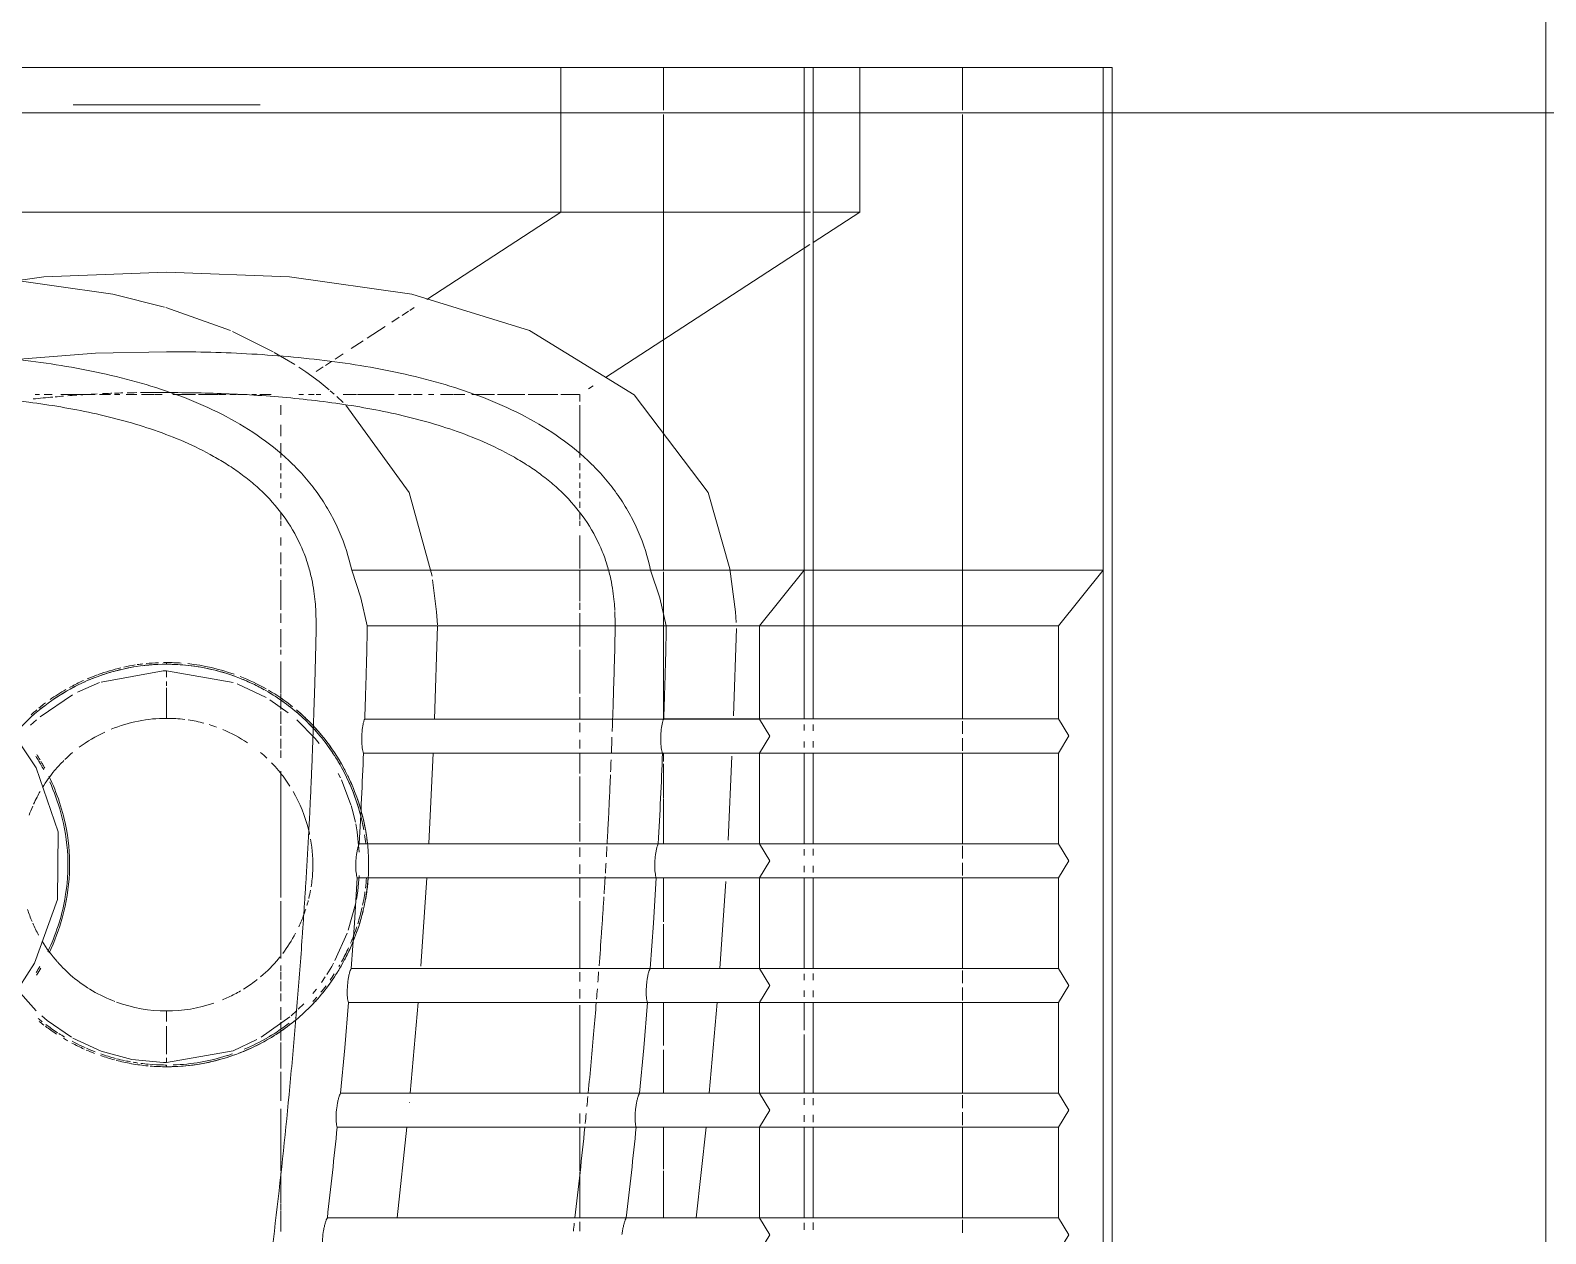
# Model space of a CAD drawing. Header units: millimetres. Extents: x -4000 to 187956, y -58990 to 162485.
# Drawn here: x 3744.6 to 4150, y 81110.7 to 81432.6 of the extents above; entities that cross this region are included whole.
import ezdxf

# ---------------------------------------------------------------- set-up
doc = ezdxf.new("R2010")
doc.units = ezdxf.units.MM
doc.linetypes.add('Grid Line 12_5mm', pattern=[2150, 1250, -300, 300, -300])
for name, color, linetype, lineweight in [('A-WALL', 113, 'Continuous', 13), ('P-SANR-FIXT', 6, 'Continuous', 9), ('S-GRID', 1, 'Continuous', 30)]:
    doc.layers.add(name, color=color, linetype=linetype, lineweight=lineweight)

# ---------------------------------------------------------------- blocks, each defined once
blk = doc.blocks.new('WCPan-SquattingPan-Vitra-ArkitektSeries-5952 - CMPX502N-V886-FFS - TANG 1')
at = {"layer": 'P-SANR-FIXT', "color": 250}
for p, q in [((250.56, 212.38), (-250.56, 212.38)), ((250.56, 212.38), (250.56, 77.95)), ((129.51, 77.95), (209.51, 77.95)), ((209.51, 77.95), (250.56, 77.95)), ((250.56, 77.95), (238.61, 63.05)), ((238.61, 63.05), (133.65, 63.05)), ((238.61, 38.12), (238.61, 63.05)), ((238.61, 38.12), (133, 38.12)), ((132.67, 29.03), (238.61, 29.03)), ((238.61, 4.77), (238.61, 29.03)), ((238.61, 4.77), (131.54, 4.77)), ((131.02, -4.33), (238.61, -4.33)), ((238.61, -28.59), (238.61, -4.33)), ((238.61, -28.59), (129.37, -28.59)), ((128.66, -37.68), (238.61, -37.68)), ((238.61, -61.94), (238.61, -37.68)), ((238.61, -61.94), (126.53, -61.94)), ((125.63, -71.04), (238.61, -71.04)), ((238.61, -95.3), (238.61, -71.04)), ((238.61, -95.3), (123, -95.3))]:
    blk.add_line(p, q, dxfattribs=at)
at = {"layer": 'P-SANR-FIXT', "color": 253}
for p, q in [((56.45, 212.38), (25, 212.38)), ((185.5, 212.38), (105, 212.38)), ((185.5, 173.73), (185.5, 212.38)), ((185.5, 212.38), (212.95, 212.38)), ((212.95, 212.38), (212.95, 200.97)), ((252.96, 212.38), (212.95, 212.38)), ((212.95, 199.81), (212.95, 77.95)), ((185.5, 173.73), (-170.56, 173.73)), ((149.58, 150.35), (185.5, 173.73)), ((79.8, 148.23), (97.11, 142.05)), ((97.66, 141.79), (108.53, 136.34)), ((108.8, 136.19), (114.29, 132.92)), ((115.39, 132.21), (117.24, 130.96)), ((120.02, 131.11), (121.88, 132.32)), ((122.47, 132.71), (124.11, 133.77)), ((120.8, 128.36), (123.53, 126.15)), ((123.77, 125.94), (124.87, 124.98)), ((125.53, 124.37), (127.25, 122.75)), ((110.55, 84.52), (110.55, 86.67)), ((110.55, 79.51), (110.55, 82.66)), ((110.55, 76.33), (110.55, 78.35)), ((212.95, 77.48), (212.95, 66.56)), ((110.55, 69.19), (110.55, 75.3)), ((110.55, 67.33), (110.55, 69.17)), ((110.55, 63.89), (110.55, 66.38)), ((212.95, 66.24), (212.95, 63.24)), ((110.55, 57.37), (110.55, 62.15)), ((212.95, 63.03), (212.95, 44.03)), ((110.55, 55.36), (110.55, 56.6)), ((110.55, 45.09), (110.55, 53.48)), ((110.55, 40.7), (110.55, 44.97)), ((110.55, 36.83), (110.55, 40.1)), ((110.55, 33.63), (110.55, 36.31)), ((110.55, 30.27), (110.55, 32.82)), ((110.55, 27.71), (110.55, 29.71)), ((212.95, 29.03), (212.95, 26.74)), ((212.95, 26.1), (212.95, 16.98)), ((212.95, 16.8), (212.95, 4.77)), ((212.95, -4.33), (212.95, -16.16)), ((212.95, -16.76), (212.95, -28.59)), ((110.55, -29.21), (110.55, -27.77)), ((110.55, -31.55), (110.55, -29.51)), ((110.55, -34.68), (110.55, -32.13)), ((110.55, -37.38), (110.55, -35.29)), ((110.55, -42.36), (110.55, -38.99)), ((212.95, -37.68), (212.95, -49.23)), ((110.55, -47.9), (110.55, -42.94)), ((110.55, -55.4), (110.55, -48.42)), ((212.95, -50.4), (212.95, -61.94)), ((110.55, -63.98), (110.55, -56.25)), ((110.55, -77.84), (110.55, -66.12)), ((212.95, -71.04), (212.95, -82.26)), ((110.55, -82.76), (110.55, -77.9)), ((212.95, -82.76), (212.95, -95.3))]:
    blk.add_line(p, q, dxfattribs=at)
at = {"layer": 'P-SANR-FIXT', "color": 254}
for p, q in [((105, 212.38), (56.45, 212.38)), ((143, 146.07), (144.74, 147.2)), ((145.06, 147.41), (146.27, 148.2)), ((133.63, 139.97), (138.48, 143.12)), ((140.26, 144.28), (142.23, 145.57)), ((129.36, 137.19), (132.56, 139.27)), ((125.06, 134.39), (127.21, 135.79)), ((44.8, 124.95), (45.98, 124.95)), ((47.25, 124.95), (49.42, 124.95)), ((51.69, 124.95), (52.91, 124.95)), ((52.97, 124.95), (59.11, 124.95)), ((59.11, 124.95), (60.87, 124.95)), ((62.03, 124.95), (64.96, 124.95)), ((66.03, 124.95), (67.46, 124.95)), ((69.22, 124.95), (71.99, 124.95)), ((73.28, 124.95), (75.29, 124.95)), ((75.35, 124.95), (76.77, 124.95)), ((76.95, 124.95), (78.82, 124.95)), ((81.63, 124.95), (87.76, 124.95)), ((88.55, 124.95), (90.49, 124.95)), ((90.49, 124.95), (93.84, 124.95)), ((94.05, 124.95), (95.86, 124.95)), ((96.91, 124.95), (98.61, 124.95)), ((99.02, 124.95), (101.58, 124.95)), ((102.83, 124.95), (104.06, 124.95)), ((104.95, 124.95), (108, 124.95)), ((110.55, 119.46), (110.55, 122.11)), ((110.55, 113.82), (110.55, 116.84)), ((110.55, 108.09), (110.55, 111.89)), ((110.55, 104.72), (110.55, 106.57)), ((110.55, 102.5), (110.55, 103.79)), ((110.55, 99.94), (110.55, 101.38)), ((110.55, 97.22), (110.55, 98.5)), ((110.55, 91.5), (110.55, 93.48)), ((110.55, 89.78), (110.55, 91.17)), ((110.55, -91.37), (110.55, -83.3)), ((110.55, -93.15), (110.55, -91.6)), ((110.55, -98.98), (110.55, -93.34))]:
    blk.add_line(p, q, dxfattribs=at)
at = {"layer": 'P-SANR-FIXT', "color": 252}
for p, q in [((252.96, 212.38), (250.56, 212.38)), ((252.96, 63.24), (252.96, 212.38)), ((117.24, 130.96), (120.8, 128.36)), ((250.56, 63.24), (250.56, 77.95)), ((152.47, 63.09), (151.63, 38.12)), ((250.56, 38.12), (250.56, 63.05)), ((252.96, 38.12), (252.96, 63.05)), ((212.95, 44.03), (212.95, 38.12)), ((250.56, 35.02), (250.56, 36.64)), ((252.96, 34.97), (252.96, 36.69)), ((151.27, 29.02), (150.15, 4.79)), ((250.56, 30.53), (250.56, 32.14)), ((250.56, 4.77), (250.56, 29.03)), ((252.96, 30.47), (252.96, 32.19)), ((252.96, 4.77), (252.96, 29.03)), ((110.55, -9.6), (110.55, 24.21)), ((250.56, 1.65), (250.56, 3.31)), ((252.96, 1.6), (252.96, 3.36)), ((250.56, -2.85), (250.56, -1.19)), ((252.96, -2.9), (252.96, -1.14)), ((149.63, -4.32), (148.05, -28.03)), ((250.56, -28.59), (250.56, -4.33)), ((252.96, -28.59), (252.96, -4.33)), ((110.55, -25.9), (110.55, -10.59)), ((250.56, -31.73), (250.56, -30.02)), ((252.96, -31.77), (252.96, -29.96)), ((250.56, -36.23), (250.56, -34.51)), ((252.96, -36.28), (252.96, -34.46)), ((147.31, -37.71), (145.19, -61.94)), ((250.56, -45.12), (250.56, -37.68)), ((252.96, -61.94), (252.96, -37.68)), ((250.56, -61.94), (250.56, -46.26)), ((144.96, -64.43), (144.95, -64.51)), ((250.56, -65.11), (250.56, -63.33)), ((252.96, -65.16), (252.96, -63.28)), ((250.56, -69.62), (250.56, -67.82)), ((252.96, -69.67), (252.96, -67.78)), ((144.31, -71.03), (141.71, -95.3)), ((250.56, -95.3), (250.56, -71.04)), ((252.96, -95.3), (252.96, -71.04)), ((250.56, -98.51), (250.56, -96.64)), ((252.96, -98.55), (252.96, -96.59))]:
    blk.add_line(p, q, dxfattribs=at)
at = {"layer": 'P-SANR-FIXT', "color": 253, "flags": 128}
blk.add_lwpolyline([(0, 157.68), (32.87, 156.4), (65.64, 151.75), (79.47, 148.32)], dxfattribs=at)
at = {"layer": 'P-SANR-FIXT', "color": 252, "flags": 128}
for points in [[(127.98, 122.04), (144.85, 98.72), (151.02, 76.31)], [(151.16, 75.32), (152.19, 66.81), (152.46, 63.28)]]:
    blk.add_lwpolyline(points, dxfattribs=at)
at = {"layer": 'P-SANR-FIXT', "color": 250, "flags": 128}
for points in [[(133.65, 63.05), (131.99, 70.57), (129.51, 77.95)], [(238.61, 29.03), (241.4, 33.57), (238.61, 38.12)], [(40.65, 31.77), (45.09, 25.06), (50.96, 7.94), (50.77, -10.15), (44.67, -27.2), (40.52, -33.59)], [(238.61, -4.33), (241.4, 0.22), (238.61, 4.77)], [(129.37, -28.59), (130.24, -16.46), (131.02, -4.33)], [(238.61, -37.68), (241.4, -33.13), (238.61, -28.59)], [(126.53, -61.94), (127.64, -49.82), (128.66, -37.68)], [(238.61, -71.04), (241.4, -66.49), (238.61, -61.94)], [(238.61, -104.39), (241.4, -99.84), (238.61, -95.3)]]:
    blk.add_lwpolyline(points, dxfattribs=at)
at = {"layer": 'P-SANR-FIXT', "color": 250}
for points, knots in [([(129.51, 77.95), (128.74, 81.46), (127.07, 86.68), (123.84, 93.23), (120.89, 97.97), (117.48, 102.37), (112.51, 107.69), (105.49, 113.48), (96.06, 119.21), (86.05, 123.75), (75.88, 127.3), (65.19, 130.16), (54.55, 132.3), (43.7, 133.93), (32.53, 135.12), (17.68, 136.15), (6.8, 136.38), (0, 136.38)], [0, 0, 0, 0, 0.071429, 0.107143, 0.142857, 0.178571, 0.214286, 0.285714, 0.357143, 0.428571, 0.5, 0.571429, 0.642857, 0.714286, 0.785714, 0.857143, 1, 1, 1, 1]), ([(40.28, 123.24), (41.22, 123.12), (45.06, 122.64), (51.71, 121.64), (60.17, 120.01), (68.57, 117.97), (76.78, 115.45), (84.8, 112.37), (91.35, 109.16), (96.35, 106.18), (99.91, 103.74), (103.38, 100.99), (107.85, 96.84), (112.84, 90.74), (116.21, 84.15), (117.97, 79.09), (118.88, 75.48), (119.45, 72.3), (119.77, 69.47), (119.93, 66.83), (119.98, 64.71), (119.99, 63.03), (119.99, 62.01), (119.98, 61.16), (119.97, 60.06), (119.93, 58.25), (119.86, 55.26), (119.75, 51.42), (119.64, 47.54), (119.53, 44.03), (119.42, 40.71), (119.29, 36.98), (119.11, 31.92), (118.92, 26.93), (118.73, 22.47), (118.58, 19.03), (118.44, 16.16), (118.31, 13.45), (118.19, 10.96), (118.07, 8.66), (117.96, 6.69), (117.85, 4.57), (117.69, 1.79), (117.49, -1.72), (117.23, -5.98), (116.95, -10.31), (116.66, -14.74), (116.26, -20.61), (115.51, -30.84), (114.35, -45.2), (112.27, -68.07), (109.21, -96.69), (105.5, -125.36), (102.12, -148.02), (99.36, -165), (96.36, -181.94), (93.51, -196.84), (91.28, -207.81), (89.79, -214.88), (88.65, -220.17), (87.48, -225.47), (86.49, -229.85), (85.66, -233.44), (84.91, -236.67), (84.11, -240.05), (83.22, -243.76), (82.25, -247.78), (81.22, -251.94), (80.18, -256.07), (79.26, -259.65), (78.18, -263.8), (76.91, -268.61), (75.82, -272.63), (74.96, -275.78), (74.1, -278.92), (73.15, -282.36), (72.21, -285.67), (71.41, -288.37), (70.37, -291.52), (69.25, -294.43), (68.05, -296.98), (67.13, -298.69), (66.09, -300.32), (64.44, -302.55), (61.91, -305.27), (58.14, -308.26), (54.39, -310.43), (51.04, -311.95), (47.42, -313.32), (43.15, -314.51), (39.85, -315.1), (38.38, -315.31)], [0.068767, 0.068767, 0.068767, 0.068767, 0.0735294, 0.0882353, 0.1029412, 0.1176471, 0.1323529, 0.1470588, 0.1617647, 0.1691176, 0.1764706, 0.1838235, 0.1911765, 0.2058824, 0.2205882, 0.2279412, 0.2352941, 0.2426471, 0.25, 0.2573529, 0.2647059, 0.2683824, 0.2720588, 0.2738971, 0.2757353, 0.2794118, 0.2830882, 0.2867647, 0.2904412, 0.2922794, 0.2941176, 0.2977941, 0.3014706, 0.3088235, 0.3161765, 0.3235294, 0.3308824, 0.3382353, 0.3455882, 0.3492647, 0.3529412, 0.3566176, 0.3602941, 0.3676471, 0.375, 0.3823529, 0.3897059, 0.3970588, 0.4117647, 0.4411765, 0.4705882, 0.5294118, 0.5882353, 0.6176471, 0.6470588, 0.6764706, 0.7058824, 0.7242647, 0.7334559, 0.7426471, 0.7518382, 0.7610294, 0.765625, 0.7702206, 0.7794118, 0.7886029, 0.7977941, 0.8069853, 0.8115809, 0.8161765, 0.8207721, 0.8253676, 0.8299632, 0.832261, 0.8345588, 0.8391544, 0.84375, 0.8483456, 0.8529412, 0.8621324, 0.8667279, 0.8713235, 0.8759191, 0.8805147, 0.8897059, 0.8988971, 0.9080882, 0.9126838, 0.9172794, 0.9264706, 0.9340926, 0.9340926, 0.9340926, 0.9340926]), ([(133, 38.12), (133.02, 38.49), (133.05, 39.59), (133.13, 41.91), (133.21, 44.37), (133.3, 47.23), (133.41, 50.94), (133.53, 55.18), (133.61, 58.72), (133.65, 60.9), (133.65, 62.09), (133.65, 62.73), (133.65, 63.05)], [0, 0, 0, 0, 0.125, 0.25, 0.3125, 0.375, 0.5, 0.625, 0.75, 0.875, 0.9375, 1, 1, 1, 1]), ([(133, 38.12), (132.92, 37.97), (132.77, 37.58), (132.49, 36.52), (132.24, 34.77), (132.15, 32.41), (132.3, 30.29), (132.53, 29.34), (132.67, 29.03)], [0, 0, 0, 0, 0.1, 0.2, 0.4, 0.6, 0.8, 1, 1, 1, 1]), ([(131.54, 4.77), (131.46, 4.61), (131.3, 4.22), (131.07, 3.43), (130.89, 2.48), (130.69, 1.04), (130.57, -0.93), (130.67, -3.06), (130.88, -4.01), (131.02, -4.33)], [0, 0, 0, 0, 0.1, 0.2, 0.3, 0.4, 0.6, 0.8, 1, 1, 1, 1]), ([(129.37, -28.59), (129.28, -28.74), (129.12, -29.13), (128.88, -29.92), (128.67, -30.87), (128.44, -32.31), (128.29, -34.28), (128.34, -36.41), (128.54, -37.37), (128.66, -37.68)], [0, 0, 0, 0, 0.1, 0.2, 0.3, 0.4, 0.6, 0.8, 1, 1, 1, 1]), ([(126.53, -61.94), (126.43, -62.1), (126.26, -62.48), (126, -63.27), (125.78, -64.22), (125.52, -65.66), (125.32, -67.62), (125.34, -69.76), (125.51, -70.72), (125.63, -71.04)], [0, 0, 0, 0, 0.1, 0.2, 0.3, 0.4, 0.6, 0.8, 1, 1, 1, 1]), ([(123, -95.3), (122.9, -95.45), (122.72, -95.84), (122.45, -96.62), (122.2, -97.57), (121.92, -99), (121.68, -100.97), (121.65, -103.11), (121.8, -104.07), (121.91, -104.39)], [0, 0, 0, 0, 0.1, 0.2, 0.3, 0.4, 0.6, 0.8, 1, 1, 1, 1])]:
    blk.add_open_spline(points, degree=3, knots=knots, dxfattribs=at)
at = {"layer": 'P-SANR-FIXT', "color": 253}
for points in [[(45.24, 28.64), (45.55, 28.17), (45.84, 27.7), (46.13, 27.22)], [(45.83, 26.84), (45.56, 27.29), (45.29, 27.74), (45.01, 28.18)], [(47.11, 24.59), (46.87, 25.04), (46.62, 25.49), (46.36, 25.94)], [(46.75, 26.17), (46.98, 25.78), (47.2, 25.38), (47.41, 24.98)], [(45.1, -29.69), (45.43, -29.17), (45.75, -28.64), (46.07, -28.11)], [(46.37, -28.49), (46, -29.12), (45.62, -29.74), (45.23, -30.35)]]:
    blk.add_open_spline(points, degree=3, dxfattribs=at)
at = {"layer": 'P-SANR-FIXT', "color": 250}
for points in [[(131.54, 4.77), (131.77, 8.86), (132.17, 16.89), (132.51, 24.93), (132.67, 29.03)], [(123, -95.3), (123.47, -91.26), (124.37, -83.17), (125.22, -75.08), (125.63, -71.04)]]:
    blk.add_open_spline(points, degree=3, dxfattribs=at)
at = {"layer": 'P-SANR-FIXT', "color": 254}
for points in [[(46.35, 25.95), (46.18, 26.25), (46.01, 26.55), (45.83, 26.84)], [(46.38, 26.81), (46.5, 26.6), (46.63, 26.39), (46.75, 26.17)]]:
    blk.add_open_spline(points, degree=3, dxfattribs=at)
at = {"layer": 'P-SANR-FIXT', "color": 252}
for points, knots in [([(48.23, -24.06), (50.35, -19.64), (53.1, -11.2), (53.99, 1.52), (52.27, 12.18), (49.94, 18.64), (48.72, 21.32)], [0.3572327, 0.3572327, 0.3572327, 0.3572327, 0.4444444, 0.5138889, 0.5833333, 0.6358102, 0.6358102, 0.6358102, 0.6358102]), ([(48.52, 22.83), (50.72, 18.3), (53.55, 9.7), (54.45, -3.21), (52.64, -14.42), (50.05, -21.34), (48.55, -24.43)], [0.3556286, 0.3556286, 0.3556286, 0.3556286, 0.4444444, 0.5138889, 0.5833333, 0.6439082, 0.6439082, 0.6439082, 0.6439082])]:
    blk.add_open_spline(points, degree=3, knots=knots, dxfattribs=at)
blk = doc.blocks.new('CMF2_NHAXUONG_A_rvt-1-FFS - TANG 1')
at = {"layer": 'A-WALL', "color": 50, "lineweight": 15}
blk.add_line((4150, 81599.91), (4150, 81049.28), dxfattribs=at)
at = {"layer": 'P-SANR-FIXT', "color": 250}
for p, q in [((4031.59, 81422.65), (3530.48, 81422.65)), ((4031.59, 81422.65), (4031.59, 81288.22)), ((4033.99, 81422.65), (4031.59, 81422.65)), ((4033.99, 80820.03), (4033.99, 81422.65)), ((3910.54, 81288.22), (4031.59, 81288.22)), ((4031.59, 81288.22), (4019.65, 81273.33)), ((4031.59, 80895.95), (4031.59, 81288.22)), ((4019.65, 81273.33), (3914.69, 81273.33)), ((4019.65, 81248.4), (4019.65, 81273.33)), ((4019.65, 81248.4), (3914.04, 81248.4)), ((3913.71, 81239.3), (4019.65, 81239.3)), ((4019.65, 81215.04), (4019.65, 81239.3)), ((4019.65, 81215.04), (3912.58, 81215.04)), ((3912.05, 81205.95), (4019.65, 81205.95)), ((4019.65, 81181.69), (4019.65, 81205.95)), ((4019.65, 81181.69), (3910.41, 81181.69)), ((3909.7, 81172.59), (4019.65, 81172.59)), ((4019.65, 81148.33), (4019.65, 81172.59)), ((4019.65, 81148.33), (3907.56, 81148.33)), ((3906.67, 81139.24), (4019.65, 81139.24)), ((4019.65, 81114.98), (4019.65, 81139.24)), ((4019.65, 81114.98), (3904.03, 81114.98))]:
    blk.add_line(p, q, dxfattribs=at)
at = {"layer": 'P-SANR-FIXT', "color": 253}
for p, q in [((3757.48, 81422.65), (3726.04, 81422.65)), ((3806.04, 81422.65), (3756.04, 81422.65)), ((3806.04, 81422.65), (3756.04, 81422.65)), ((3953.99, 81422.65), (3806.04, 81422.65)), ((3756.04, 81412.65), (3806.04, 81412.65)), ((3756.04, 81412.65), (3806.04, 81412.65)), ((3953.3, 81384.01), (3596.32, 81384.01)), ((3898.46, 81339.7), (3953.15, 81375.29)), ((3840.14, 81335.22), (3841.91, 81335.22)), ((3847.07, 81335.22), (3849.42, 81335.22)), ((3891.59, 81288.63), (3891.59, 81297.46)), ((3891.59, 81279.89), (3891.59, 81288.22)), ((3891.59, 81277.6), (3891.59, 81279.46)), ((3891.59, 81273.51), (3891.59, 81276.71)), ((3891.59, 81267.78), (3891.59, 81273.33)), ((3933.54, 81272.62), (3932.72, 81249.25)), ((3891.59, 81255.24), (3891.59, 81266.87)), ((3891.59, 81248.4), (3891.59, 81254.24)), ((3891.59, 81244.89), (3891.59, 81247.35)), ((3820.76, 81243.19), (3821.83, 81241.86)), ((3891.59, 81240.54), (3891.59, 81242.82)), ((3891.59, 81233.82), (3891.59, 81239.3)), ((3932.28, 81238.45), (3931.24, 81216.03)), ((3826.95, 81233.81), (3827.53, 81232.65)), ((3827.81, 81232.08), (3830.36, 81225.46)), ((3891.59, 81221.05), (3891.59, 81232.99)), ((3830.43, 81225.22), (3830.97, 81223.26)), ((3830.99, 81223.21), (3831.55, 81220.76)), ((3831.63, 81220.37), (3831.91, 81218.79)), ((3891.59, 81215.64), (3891.59, 81220.52)), ((3832, 81218.22), (3832.55, 81212.74)), ((3891.59, 81211.52), (3891.59, 81214.01)), ((3891.59, 81206.99), (3891.59, 81209.49)), ((3891.59, 81200.68), (3891.59, 81205.95)), ((3930.61, 81204.94), (3929.04, 81181.67)), ((3831.56, 81198.88), (3829.64, 81191.93)), ((3832.16, 81202.43), (3831.8, 81200.12)), ((3891.59, 81181.69), (3891.59, 81199.69)), ((3829.34, 81191.08), (3826.08, 81183.77)), ((3823.49, 81179.39), (3822.48, 81177.93)), ((3825.2, 81182.16), (3823.89, 81180.01)), ((3891.59, 81178.15), (3891.59, 81180.68)), ((3821.12, 81176.12), (3820.17, 81174.95)), ((3891.59, 81173.62), (3891.59, 81176.15)), ((3781.04, 81170.3), (3781.04, 81169.41)), ((3817.75, 81172.25), (3816.25, 81170.75)), ((3891.59, 81148.33), (3891.59, 81171.86)), ((3928.34, 81172.57), (3926.23, 81148.34)), ((3781.04, 81156.5), (3780.2, 81156.54)), ((3891.59, 81140.24), (3891.59, 81142.83)), ((3891.59, 81127.52), (3891.59, 81139.24)), ((3925.35, 81139.25), (3922.74, 81114.97))]:
    blk.add_line(p, q, dxfattribs=at)
at = {"layer": 'P-SANR-FIXT', "color": 254}
for p, q in [((3806.04, 81422.65), (3757.48, 81422.65)), ((3893.94, 81336.75), (3895.13, 81337.53)), ((3745.84, 81335.22), (3747.01, 81335.22)), ((3748.29, 81335.22), (3750.46, 81335.22)), ((3752.73, 81335.22), (3753.95, 81335.22)), ((3754, 81335.22), (3760.14, 81335.22)), ((3760.14, 81335.22), (3761.91, 81335.22)), ((3763.07, 81335.22), (3766, 81335.22)), ((3767.07, 81335.22), (3768.49, 81335.22)), ((3770.26, 81335.22), (3773.03, 81335.22)), ((3774.32, 81335.22), (3776.33, 81335.22)), ((3776.39, 81335.22), (3777.81, 81335.22)), ((3777.98, 81335.22), (3779.86, 81335.22)), ((3782.66, 81335.22), (3788.8, 81335.22)), ((3789.58, 81335.22), (3791.52, 81335.22)), ((3791.52, 81335.22), (3794.88, 81335.22)), ((3795.09, 81335.22), (3796.89, 81335.22)), ((3797.95, 81335.22), (3799.64, 81335.22)), ((3800.05, 81335.22), (3802.62, 81335.22)), ((3803.87, 81335.22), (3805.09, 81335.22)), ((3805.99, 81335.22), (3809.04, 81335.22)), ((3816.41, 81335.22), (3817.68, 81335.22)), ((3819.02, 81335.22), (3820.54, 81335.22)), ((3821.01, 81335.22), (3822.29, 81335.22)), ((3828.29, 81335.22), (3831.84, 81335.22)), ((3832.13, 81335.22), (3833.95, 81335.22)), ((3834, 81335.22), (3840.14, 81335.22)), ((3843.07, 81335.22), (3846.45, 81335.22)), ((3851.09, 81335.22), (3852.49, 81335.22)), ((3854.32, 81335.22), (3857.81, 81335.22)), ((3857.98, 81335.22), (3860.85, 81335.22)), ((3862.66, 81335.22), (3868.8, 81335.22)), ((3869.58, 81335.22), (3876.89, 81335.22)), ((3877.77, 81335.22), (3885.71, 81335.22)), ((3886.52, 81335.22), (3891.48, 81335.22)), ((3891.59, 81333.29), (3891.59, 81335.18)), ((3891.59, 81327.16), (3891.59, 81332.38)), ((3891.59, 81318.36), (3891.59, 81327.12)), ((3891.59, 81314.99), (3891.59, 81316.85)), ((3891.59, 81312.77), (3891.59, 81314.06)), ((3891.59, 81310.21), (3891.59, 81311.65)), ((3891.59, 81307.5), (3891.59, 81309.36)), ((3891.59, 81304.9), (3891.59, 81306.49)), ((3891.59, 81301.77), (3891.59, 81303.76)), ((3891.59, 81300.05), (3891.59, 81301.44)), ((3781.04, 81263.03), (3781.04, 81263.26)), ((3831.91, 81218.79), (3832, 81218.22)), ((3825.71, 81183.07), (3825.2, 81182.16)), ((3781.04, 81155.62), (3781.04, 81155.84)), ((3891.59, 81114.98), (3891.59, 81127.16)), ((3891.59, 81111.39), (3891.59, 81113.87))]:
    blk.add_line(p, q, dxfattribs=at)
at = {"layer": 'P-SANR-FIXT', "color": 252}
for p, q in [((3966.54, 81422.65), (3953.99, 81422.65)), ((3966.54, 81384.01), (3966.54, 81422.65)), ((3966.54, 81422.65), (3993.99, 81422.65)), ((3993.99, 81422.65), (3993.99, 81411.24)), ((4033.99, 81422.65), (3993.99, 81422.65)), ((3993.99, 81410.09), (3993.99, 81248.4)), ((3953.99, 81375.84), (3966.54, 81384.01)), ((3966.54, 81384.01), (3953.99, 81384.01)), ((3763.51, 81258.29), (3780.09, 81261.27)), ((3780.22, 81261.28), (3781.04, 81261.29)), ((3781.04, 81261.29), (3798.87, 81258.2)), ((3757.16, 81255.58), (3763.04, 81258.12)), ((3799.91, 81257.83), (3807.64, 81254.11)), ((3747.23, 81249.01), (3755.85, 81254.88)), ((3808.68, 81253.48), (3813.6, 81250.06)), ((3744.65, 81246.74), (3746.27, 81248.21)), ((3781.04, 81249.49), (3781.04, 81248.57)), ((3815.88, 81248.18), (3820.76, 81243.19)), ((3993.99, 81247.84), (3993.99, 81244.43)), ((3993.99, 81243.27), (3993.99, 81239.87)), ((3993.99, 81239.3), (3993.99, 81215.04)), ((3993.99, 81214.49), (3993.99, 81211.07)), ((3993.99, 81209.93), (3993.99, 81206.51)), ((3832.55, 81206.54), (3832.16, 81202.43)), ((3993.99, 81205.95), (3993.99, 81181.69)), ((3993.99, 81181.15), (3993.99, 81177.71)), ((3746.16, 81170.33), (3740.49, 81176.65)), ((3993.99, 81176.59), (3993.99, 81173.14)), ((3815.89, 81170.4), (3814.35, 81168.99)), ((3993.99, 81172.59), (3993.99, 81148.33)), ((3814.02, 81168.7), (3806.36, 81163.32)), ((3805.19, 81162.68), (3798.84, 81159.68)), ((3798.81, 81159.67), (3781.04, 81156.5)), ((3993.99, 81147.81), (3993.99, 81144.34)), ((3993.99, 81143.25), (3993.99, 81139.77)), ((3993.99, 81139.24), (3993.99, 81114.98)), ((3993.99, 81114.47), (3993.99, 81110.97))]:
    blk.add_line(p, q, dxfattribs=at)
at = {"layer": 'P-SANR-FIXT', "color": 90}
for p, q in [((3781.04, 81263.26), (3781.04, 81263.49)), ((3781.04, 81155.39), (3781.04, 81155.62))]:
    blk.add_line(p, q, dxfattribs=at)
at = {"layer": 'P-SANR-FIXT', "color": 253, "flags": 128}
for points in [[(3715.4, 81362.02), (3748.16, 81366.67), (3781.04, 81367.95)], [(3781.04, 81367.95), (3813.91, 81366.67), (3846.67, 81362.02), (3878.15, 81352.32), (3906.09, 81335.08), (3925.89, 81309), (3931.75, 81288.52)], [(3931.75, 81288.52), (3933.22, 81277.09), (3933.45, 81274.24)]]:
    blk.add_lwpolyline(points, dxfattribs=at)
at = {"layer": 'P-SANR-FIXT', "color": 250, "flags": 128}
for points in [[(3781.04, 81346.65), (3761.99, 81346.23), (3742.82, 81344.77), (3723.89, 81342), (3705.31, 81337.48), (3687.48, 81330.51), (3671.39, 81320.23), (3658.73, 81305.92), (3651.53, 81288.22)], [(3914.69, 81273.33), (3913.03, 81280.84), (3910.54, 81288.22)], [(4019.65, 81239.3), (4022.44, 81243.85), (4019.65, 81248.4)], [(4019.65, 81205.95), (4022.44, 81210.49), (4019.65, 81215.04)], [(3910.41, 81181.69), (3911.27, 81193.81), (3912.05, 81205.95)], [(4019.65, 81172.59), (4022.44, 81177.14), (4019.65, 81181.69)], [(3907.56, 81148.33), (3908.68, 81160.46), (3909.7, 81172.59)], [(4019.65, 81139.24), (4022.44, 81143.79), (4019.65, 81148.33)], [(4019.65, 81105.88), (4022.44, 81110.43), (4019.65, 81114.98)]]:
    blk.add_lwpolyline(points, dxfattribs=at)
at = {"layer": 'P-SANR-FIXT', "color": 252, "flags": 128}
for points in [[(3755.58, 81163.26), (3749.07, 81167.78), (3747.67, 81168.96)], [(3780.2, 81156.54), (3771.76, 81157.33), (3763.53, 81159.59), (3755.98, 81163.03)]]:
    blk.add_lwpolyline(points, dxfattribs=at)
at = {"layer": 'P-SANR-FIXT', "color": 250}
for points, knots in [([(3910.54, 81288.22), (3909.78, 81291.73), (3908.11, 81296.95), (3904.88, 81303.51), (3901.92, 81308.24), (3898.52, 81312.64), (3893.54, 81317.96), (3886.53, 81323.75), (3877.1, 81329.48), (3867.09, 81334.03), (3856.92, 81337.57), (3846.22, 81340.43), (3835.59, 81342.58), (3824.73, 81344.2), (3813.57, 81345.39), (3798.71, 81346.42), (3787.84, 81346.65), (3781.04, 81346.65)], [0, 0, 0, 0, 0.071429, 0.107143, 0.142857, 0.178571, 0.214286, 0.285714, 0.357143, 0.428571, 0.5, 0.571429, 0.642857, 0.714286, 0.785714, 0.857143, 1, 1, 1, 1]), ([(3914.04, 81248.4), (3914.05, 81248.76), (3914.09, 81249.86), (3914.17, 81252.18), (3914.25, 81254.64), (3914.34, 81257.51), (3914.45, 81261.21), (3914.56, 81265.45), (3914.65, 81268.99), (3914.68, 81271.17), (3914.69, 81272.37), (3914.69, 81273), (3914.69, 81273.33)], [0, 0, 0, 0, 0.125, 0.25, 0.3125, 0.375, 0.5, 0.625, 0.75, 0.875, 0.9375, 1, 1, 1, 1])]:
    blk.add_open_spline(points, degree=3, knots=knots, dxfattribs=at)
at = {"layer": 'P-SANR-FIXT', "color": 252}
for points in [[(3745.34, 81334.01), (3747.11, 81334.19), (3748.87, 81334.36), (3750.63, 81334.51)], [(3751.2, 81334.56), (3751.96, 81334.63), (3752.71, 81334.69), (3753.47, 81334.75)], [(3754.58, 81334.84), (3755.38, 81334.9), (3756.18, 81334.96), (3756.99, 81335.02)], [(3770.46, 81335.65), (3771.32, 81335.67), (3772.17, 81335.68), (3773.03, 81335.69)], [(3774.04, 81335.71), (3776.37, 81335.73), (3778.7, 81335.73), (3781.04, 81335.7)], [(3728.29, 81218.73), (3729.39, 81224.87), (3733.76, 81236.76), (3745.86, 81251.36), (3762.36, 81260.8), (3774.79, 81263.07), (3781.04, 81263.03)], [(3781.04, 81259.6), (3781.04, 81260.16), (3781.04, 81260.72), (3781.04, 81261.29)], [(3781.04, 81257.26), (3781.04, 81257.65), (3781.04, 81258.05), (3781.04, 81258.46)], [(3781.04, 81249.75), (3781.04, 81249.89), (3781.04, 81250.28), (3781.04, 81250.87), (3781.04, 81251.21)], [(3766.24, 81245.66), (3770.93, 81247.58), (3775.97, 81248.6), (3781.04, 81248.57)], [(3781.04, 81248.57), (3782.66, 81248.58), (3784.29, 81248.48), (3785.9, 81248.28)], [(3786.8, 81248.16), (3788.22, 81247.95), (3789.64, 81247.65), (3791.03, 81247.28)], [(3757.66, 81240.82), (3759.79, 81242.41), (3762.09, 81243.78), (3764.51, 81244.9)], [(3796.04, 81245.58), (3798.37, 81244.62), (3800.6, 81243.43), (3802.7, 81242.03)], [(3900.19, 81243.55), (3900.14, 81242.06), (3900.09, 81240.71), (3900.04, 81239.48)], [(3753.8, 81237.54), (3754.47, 81238.19), (3755.17, 81238.82), (3755.88, 81239.42)], [(3899.96, 81237.46), (3899.91, 81236.29), (3899.87, 81235.23), (3899.83, 81234.26)], [(3810.98, 81234.6), (3812.09, 81233.27), (3813.1, 81231.88), (3814.02, 81230.42)], [(3814.88, 81229), (3816.7, 81225.84), (3818.08, 81222.43), (3818.98, 81218.9)], [(3744.26, 81222.67), (3744.55, 81223.47), (3744.87, 81224.26), (3745.21, 81225.05)], [(3818.98, 81218.87), (3819.1, 81218.42), (3819.2, 81217.96), (3819.3, 81217.5)], [(3745.05, 81194.19), (3744.6, 81195.25), (3744.19, 81196.33), (3743.84, 81197.43)], [(3817.76, 81196.07), (3817.36, 81194.97), (3816.91, 81193.89), (3816.42, 81192.83)], [(3746.79, 81190.59), (3746.23, 81191.62), (3745.7, 81192.69), (3745.23, 81193.77)], [(3815.54, 81191.08), (3814.54, 81189.19), (3813.39, 81187.38), (3812.1, 81185.67)], [(3751.75, 81183.51), (3750.25, 81185.21), (3748.91, 81187.05), (3747.72, 81188.98)], [(3755.89, 81179.44), (3754.44, 81180.66), (3753.09, 81181.99), (3751.83, 81183.42)], [(3767.15, 81172.85), (3763.06, 81174.4), (3759.24, 81176.63), (3755.89, 81179.44)], [(3896.63, 81180.77), (3896.56, 81179.85), (3896.49, 81178.93), (3896.42, 81178.01)], [(3910.41, 81181.69), (3910.32, 81181.53), (3910.15, 81181.14), (3909.91, 81180.36), (3909.71, 81179.4), (3909.54, 81178.32), (3909.46, 81177.56), (3909.43, 81177.18)], [(3896.28, 81176.19), (3896.21, 81175.28), (3896.13, 81174.37), (3896.06, 81173.46)], [(3909.36, 81176.03), (3909.34, 81175.28), (3909.38, 81173.86), (3909.57, 81172.91), (3909.7, 81172.59)], [(3781.04, 81170.3), (3776.48, 81170.28), (3771.93, 81171.1), (3767.66, 81172.66)], [(3793.66, 81172.4), (3789.6, 81171.01), (3785.33, 81170.28), (3781.04, 81170.3)], [(3781.04, 81167.5), (3781.04, 81167.88), (3781.04, 81168.54), (3781.04, 81168.97), (3781.04, 81169.12)], [(3781.04, 81158.72), (3781.04, 81159.45), (3781.04, 81160.88), (3781.04, 81162.88), (3781.04, 81164.69), (3781.04, 81165.74), (3781.04, 81166.22)], [(3781.04, 81156.5), (3781.04, 81156.91), (3781.04, 81157.33), (3781.04, 81157.74)], [(3893.74, 81147.4), (3893.66, 81146.51), (3893.57, 81145.63), (3893.48, 81144.74)], [(3907.56, 81148.33), (3907.47, 81148.18), (3907.3, 81147.79), (3907.04, 81147), (3906.81, 81146.05), (3906.62, 81144.98), (3906.53, 81144.21), (3906.49, 81143.83)], [(3893.3, 81142.86), (3893.21, 81141.98), (3893.12, 81141.1), (3893.03, 81140.22)], [(3906.4, 81142.69), (3906.36, 81141.94), (3906.37, 81140.51), (3906.55, 81139.55), (3906.67, 81139.24)], [(3892.93, 81139.24), (3892.11, 81131.16), (3891.23, 81123.07), (3890.28, 81114.98)], [(3890.11, 81113.58), (3890.03, 81112.86), (3889.94, 81112.14), (3889.86, 81111.42)], [(3904.03, 81114.98), (3903.94, 81114.82), (3903.76, 81114.44), (3903.49, 81113.65), (3903.24, 81112.7), (3903.02, 81111.63), (3902.91, 81110.87), (3902.87, 81110.48)]]:
    blk.add_open_spline(points, degree=3, dxfattribs=at)
for points, knots in [([(3758.06, 81335.09), (3758.25, 81335.11), (3758.98, 81335.16), (3759.72, 81335.2), (3760.26, 81335.23)], [-0.036625635, -0.036625635, -0.036625635, -0.036625635, -0.035714286, -0.033111383, -0.033111383, -0.033111383, -0.033111383]), ([(3763.86, 81335.42), (3764.6, 81335.45), (3765.44, 81335.49), (3766.29, 81335.52), (3766.4, 81335.52)], [-0.027361523, -0.027361523, -0.027361523, -0.027361523, -0.023809524, -0.023307454, -0.023307454, -0.023307454, -0.023307454]), ([(3781.04, 81335.7), (3786.37, 81335.7), (3794.84, 81335.56), (3806.52, 81334.93), (3815.4, 81334.2), (3824.16, 81333.2), (3832.75, 81331.91), (3841.21, 81330.29), (3849.61, 81328.24), (3857.82, 81325.73), (3865.84, 81322.64), (3872.39, 81319.44), (3877.39, 81316.45), (3880.95, 81314.01), (3884.42, 81311.27), (3888.89, 81307.12), (3893.87, 81301.02), (3897.25, 81294.42), (3899, 81289.36), (3899.92, 81285.75), (3900.49, 81282.58), (3900.8, 81279.84), (3900.91, 81278.16), (3900.94, 81277.38)], [0, 0, 0, 0, 0.0294118, 0.0441176, 0.0588235, 0.0735294, 0.0882353, 0.1029412, 0.1176471, 0.1323529, 0.1470588, 0.1617647, 0.1691176, 0.1764706, 0.1838235, 0.1911765, 0.2058824, 0.2205882, 0.2279412, 0.2352941, 0.2426471, 0.25, 0.2566054, 0.2566054, 0.2566054, 0.2566054]), ([(3900.95, 81277.12), (3900.99, 81276.25), (3901.02, 81274.98), (3901.03, 81273.31), (3901.02, 81272.28), (3901.02, 81271.44), (3901, 81270.34), (3900.97, 81268.53), (3900.9, 81265.53), (3900.79, 81261.7), (3900.67, 81257.81), (3900.56, 81254.3), (3900.46, 81250.99), (3900.35, 81247.88), (3900.28, 81245.81), (3900.25, 81245.08)], [0.25735294, 0.25735294, 0.25735294, 0.25735294, 0.26470588, 0.26838235, 0.27205882, 0.27389706, 0.27573529, 0.27941176, 0.28308824, 0.28676471, 0.29044118, 0.29227941, 0.29411765, 0.29779412, 0.29992715, 0.29992715, 0.29992715, 0.29992715]), ([(3781.04, 81252.38), (3781.04, 81252.81), (3781.04, 81253.76), (3781.04, 81255.24), (3781.04, 81256.26), (3781.04, 81256.69)], [0.4444444, 0.4444444, 0.4444444, 0.4444444, 0.5555556, 0.6666667, 0.7441951, 0.7441951, 0.7441951, 0.7441951]), ([(3914.04, 81248.4), (3913.96, 81248.24), (3913.81, 81247.85), (3913.53, 81246.8), (3913.38, 81245.75), (3913.32, 81245)], [0, 0, 0, 0, 0.1, 0.2, 0.4, 0.4, 0.4, 0.4]), ([(3913.25, 81243.87), (3913.23, 81243.48), (3913.22, 81242.33), (3913.34, 81240.56), (3913.57, 81239.62), (3913.71, 81239.3)], [0.5, 0.5, 0.5, 0.5, 0.6, 0.8, 1, 1, 1, 1]), ([(3747.82, 81230.06), (3748.8, 81231.65), (3750.6, 81234.17), (3752.69, 81236.44), (3753.56, 81237.3)], [0.67673221, 0.67673221, 0.67673221, 0.67673221, 0.72222222, 0.75212217, 0.75212217, 0.75212217, 0.75212217]), ([(3899.79, 81233.42), (3899.79, 81233.25), (3899.72, 81231.75), (3899.61, 81229.31), (3899.48, 81226.44), (3899.35, 81223.72), (3899.22, 81221.24), (3899.1, 81218.94), (3899, 81217.04), (3898.93, 81215.72), (3898.9, 81215.11)], [0.31525323, 0.31525323, 0.31525323, 0.31525323, 0.31617647, 0.32352941, 0.33088235, 0.33823529, 0.34558824, 0.34926471, 0.35294118, 0.35616737, 0.35616737, 0.35616737, 0.35616737]), ([(3745.47, 81225.62), (3745.75, 81226.26), (3746.3, 81227.39), (3746.91, 81228.5), (3747.19, 81228.99)], [0.63589128, 0.63589128, 0.63589128, 0.63589128, 0.65277778, 0.66666667, 0.66666667, 0.66666667, 0.66666667]), ([(3912.58, 81215.04), (3912.49, 81214.89), (3912.33, 81214.5), (3912.11, 81213.71), (3911.92, 81212.75), (3911.73, 81211.31), (3911.61, 81209.34), (3911.71, 81207.21), (3911.92, 81206.26), (3912.05, 81205.95)], [0, 0, 0, 0, 0.1, 0.2, 0.3, 0.4, 0.6, 0.8, 1, 1, 1, 1]), ([(3898.85, 81214.26), (3898.82, 81213.76), (3898.77, 81212.86), (3898.72, 81211.96), (3898.7, 81211.56)], [0.357658979, 0.357658979, 0.357658979, 0.357658979, 0.360294118, 0.36239839, 0.36239839, 0.36239839, 0.36239839]), ([(3898.6, 81209.85), (3898.57, 81209.42), (3898.52, 81208.51), (3898.46, 81207.6), (3898.43, 81207.13)], [0.365389336, 0.365389336, 0.365389336, 0.365389336, 0.367647059, 0.370115541, 0.370115541, 0.370115541, 0.370115541]), ([(3898.38, 81206.24), (3898.34, 81205.59), (3898.25, 81204.05), (3898.15, 81202.5), (3898.09, 81201.6)], [0.371644483, 0.371644483, 0.371644483, 0.371644483, 0.375, 0.379582761, 0.379582761, 0.379582761, 0.379582761]), ([(3898.04, 81200.82), (3898.02, 81200.53), (3897.91, 81198.79), (3897.7, 81195.54), (3897.29, 81189.67), (3896.98, 81185.28), (3896.76, 81182.37)], [0.38088974, 0.38088974, 0.38088974, 0.38088974, 0.38235294, 0.38970588, 0.39705882, 0.41176471, 0.41176471, 0.41176471, 0.41176471]), ([(3811.39, 81184.76), (3811.26, 81184.6), (3809.69, 81182.68), (3807.93, 81180.92), (3806.19, 81179.46)], [0.71713424, 0.71713424, 0.71713424, 0.71713424, 0.72222222, 0.77777778, 0.77777778, 0.77777778, 0.77777778]), ([(3805.23, 81178.68), (3805.11, 81178.58), (3803.94, 81177.67), (3802.72, 81176.83), (3801.59, 81176.14)], [0.78781157, 0.78781157, 0.78781157, 0.78781157, 0.79166667, 0.82396442, 0.82396442, 0.82396442, 0.82396442]), ([(3800.81, 81175.67), (3799.76, 81175.06), (3798.16, 81174.22), (3796.5, 81173.49), (3795.97, 81173.27)], [0.83132607, 0.83132607, 0.83132607, 0.83132607, 0.86111111, 0.87532731, 0.87532731, 0.87532731, 0.87532731]), ([(3895.98, 81172.53), (3895.78, 81170.04), (3895.11, 81161.96), (3894.37, 81153.91), (3893.83, 81148.33)], [0.42846118, 0.42846118, 0.42846118, 0.42846118, 0.44117647, 0.46988079, 0.46988079, 0.46988079, 0.46988079])]:
    blk.add_open_spline(points, degree=3, knots=knots, dxfattribs=at)
at = {"layer": 'P-SANR-FIXT', "color": 250}
for points in [[(3760.26, 81335.23), (3761, 81335.28), (3761.74, 81335.32), (3762.48, 81335.35)], [(3767.1, 81335.55), (3767.85, 81335.57), (3768.59, 81335.6), (3769.34, 81335.62)], [(3912.58, 81215.04), (3912.8, 81219.13), (3913.21, 81227.16), (3913.55, 81235.21), (3913.71, 81239.3)], [(3909.43, 81177.18), (3909.4, 81176.79), (3909.37, 81176.41), (3909.36, 81176.03)], [(3906.49, 81143.83), (3906.45, 81143.45), (3906.42, 81143.06), (3906.4, 81142.69)], [(3904.03, 81114.98), (3904.5, 81119.01), (3905.41, 81127.1), (3906.26, 81135.19), (3906.67, 81139.24)]]:
    blk.add_open_spline(points, degree=3, dxfattribs=at)
at = {"layer": 'P-SANR-FIXT', "color": 253}
for points in [[(3775.59, 81263.23), (3776.67, 81263.34), (3777.75, 81263.41), (3778.84, 81263.45)], [(3780.21, 81263.49), (3780.49, 81263.49), (3780.76, 81263.49), (3781.04, 81263.49)], [(3781.04, 81263.49), (3782.35, 81263.5), (3783.66, 81263.45), (3784.97, 81263.36)], [(3759.79, 81259.12), (3760.7, 81259.51), (3761.63, 81259.88), (3762.56, 81260.22)], [(3762.75, 81260.29), (3764.74, 81261.01), (3766.77, 81261.61), (3768.83, 81262.1)], [(3764.99, 81260.57), (3766.24, 81260.96), (3767.52, 81261.32), (3768.8, 81261.62)], [(3769.6, 81262.27), (3770.62, 81262.49), (3771.63, 81262.69), (3772.66, 81262.85)], [(3770.04, 81261.9), (3770.99, 81262.1), (3771.96, 81262.28), (3772.93, 81262.43)], [(3773.19, 81262.93), (3773.69, 81263), (3774.18, 81263.07), (3774.68, 81263.13)], [(3774.53, 81262.65), (3775.71, 81262.8), (3776.89, 81262.9), (3778.08, 81262.96)], [(3780.21, 81263.03), (3780.49, 81263.03), (3780.76, 81263.03), (3781.04, 81263.03)], [(3785.82, 81262.83), (3784.23, 81262.97), (3782.63, 81263.04), (3781.04, 81263.03)], [(3799.25, 81259.83), (3795.01, 81261.37), (3790.59, 81262.38), (3786.11, 81262.81)], [(3786.73, 81263.2), (3790.96, 81262.75), (3795.13, 81261.79), (3799.13, 81260.36)], [(3800.72, 81259.76), (3803.11, 81258.82), (3805.44, 81257.72), (3807.68, 81256.45)], [(3749.86, 81253.58), (3751.21, 81254.54), (3752.62, 81255.43), (3754.05, 81256.26)], [(3750.24, 81253.3), (3751.62, 81254.27), (3753.05, 81255.17), (3754.51, 81256)], [(3755.22, 81256.39), (3756.53, 81257.11), (3757.87, 81257.77), (3759.24, 81258.38)], [(3808.27, 81256.12), (3810.54, 81254.8), (3812.71, 81253.32), (3814.75, 81251.68)], [(3781.04, 81251.21), (3781.04, 81251.56), (3781.04, 81251.94), (3781.04, 81252.38)], [(3744.78, 81249.52), (3745.28, 81249.97), (3745.79, 81250.42), (3746.3, 81250.85)], [(3815.7, 81250.31), (3815.62, 81250.37), (3815.55, 81250.44), (3815.48, 81250.5)], [(3818.72, 81247.54), (3817.79, 81248.46), (3816.83, 81249.35), (3815.83, 81250.2)], [(3816.2, 81250.49), (3817.06, 81249.75), (3817.89, 81248.98), (3818.7, 81248.19)], [(3792.41, 81246.89), (3793.08, 81246.68), (3793.75, 81246.46), (3794.42, 81246.22)], [(3820.78, 81245.37), (3820.25, 81245.97), (3819.71, 81246.55), (3819.15, 81247.11)], [(3913.32, 81245), (3913.28, 81244.63), (3913.26, 81244.25), (3913.25, 81243.87)], [(3806.18, 81239.43), (3806.77, 81238.94), (3807.34, 81238.43), (3807.89, 81237.9)], [(3809.14, 81236.66), (3809.78, 81236), (3810.39, 81235.31), (3810.98, 81234.6)], [(3818.27, 81197.54), (3818.11, 81197.05), (3817.94, 81196.56), (3817.76, 81196.07)], [(3748.15, 81166.54), (3747.73, 81166.86), (3747.32, 81167.19), (3746.92, 81167.52)], [(3751.59, 81164.12), (3750.58, 81164.78), (3749.58, 81165.47), (3748.61, 81166.19)], [(3751.86, 81164.49), (3750.79, 81165.19), (3749.74, 81165.92), (3748.72, 81166.69)], [(3808.4, 81163.37), (3810.28, 81164.48), (3812.1, 81165.71), (3813.83, 81167.05)], [(3753.75, 81163.32), (3753.23, 81163.63), (3752.72, 81163.95), (3752.21, 81164.27)], [(3754.59, 81162.31), (3754.19, 81162.53), (3753.8, 81162.76), (3753.41, 81162.99)], [(3801.81, 81160.05), (3804.05, 81160.99), (3806.23, 81162.09), (3808.32, 81163.32)], [(3758.98, 81160.11), (3757.86, 81160.61), (3756.77, 81161.14), (3755.69, 81161.71)], [(3761.75, 81158.96), (3761.02, 81159.24), (3760.28, 81159.54), (3759.56, 81159.85)], [(3761.88, 81159.4), (3761.11, 81159.69), (3760.35, 81160), (3759.6, 81160.33)], [(3767.07, 81157.22), (3765.83, 81157.56), (3764.6, 81157.94), (3763.39, 81158.36)], [(3767.36, 81157.62), (3766.04, 81157.97), (3764.73, 81158.37), (3763.44, 81158.83)], [(3782.81, 81155.86), (3787.7, 81156.01), (3792.55, 81156.86), (3797.22, 81158.35)], [(3799.17, 81158.53), (3793.98, 81156.67), (3788.51, 81155.59), (3783, 81155.41)], [(3802.95, 81160.05), (3802.1, 81159.67), (3801.25, 81159.32), (3800.39, 81158.99)], [(3771.54, 81156.22), (3770.21, 81156.46), (3768.89, 81156.75), (3767.57, 81157.09)], [(3769.79, 81157.03), (3769.08, 81157.18), (3768.37, 81157.35), (3767.67, 81157.54)], [(3771.4, 81156.71), (3770.95, 81156.79), (3770.5, 81156.88), (3770.05, 81156.97)], [(3776.06, 81155.6), (3774.59, 81155.74), (3773.13, 81155.93), (3771.68, 81156.19)], [(3773.37, 81156.38), (3772.96, 81156.44), (3772.54, 81156.51), (3772.13, 81156.58)], [(3776.22, 81156.05), (3775.52, 81156.11), (3774.83, 81156.18), (3774.14, 81156.27)], [(3780.21, 81155.85), (3778.95, 81155.86), (3777.69, 81155.92), (3776.43, 81156.03)], [(3781.04, 81155.39), (3779.57, 81155.38), (3778.1, 81155.43), (3776.64, 81155.55)], [(3782.39, 81155.4), (3781.94, 81155.39), (3781.49, 81155.38), (3781.04, 81155.39)]]:
    blk.add_open_spline(points, degree=3, dxfattribs=at)
at = {"layer": 'P-SANR-FIXT', "color": 254}
for points in [[(3760.27, 81258.83), (3760.72, 81259.02), (3761.18, 81259.21), (3761.64, 81259.38)], [(3763.38, 81260.03), (3763.87, 81260.2), (3764.37, 81260.37), (3764.86, 81260.53)], [(3747.03, 81250.86), (3747.43, 81251.19), (3747.84, 81251.52), (3748.25, 81251.84)], [(3781.04, 81249.49), (3781.04, 81249.52), (3781.04, 81249.61), (3781.04, 81249.75)], [(3820.79, 81246.03), (3821.31, 81245.46), (3821.82, 81244.88), (3822.31, 81244.3)], [(3825.48, 81239.31), (3825.11, 81239.88), (3824.72, 81240.43), (3824.32, 81240.98)], [(3824.44, 81241.58), (3824.82, 81241.07), (3825.19, 81240.55), (3825.54, 81240.02)], [(3828.04, 81235.05), (3827.67, 81235.75), (3827.27, 81236.44), (3826.87, 81237.12)], [(3827.41, 81237.09), (3827.54, 81236.87), (3827.66, 81236.66), (3827.79, 81236.44)], [(3828.1, 81235.89), (3828.36, 81235.42), (3828.62, 81234.95), (3828.87, 81234.47)], [(3829.49, 81233.24), (3830.03, 81232.13), (3830.54, 81231.01), (3831.01, 81229.87)], [(3831.99, 81227.28), (3832.41, 81226.1), (3832.78, 81224.91), (3833.12, 81223.71)], [(3833.78, 81218.76), (3833.68, 81219.33), (3833.56, 81219.91), (3833.44, 81220.48)], [(3834.32, 81215.06), (3834.24, 81215.85), (3834.13, 81216.64), (3834.01, 81217.43)], [(3834.5, 81217.23), (3834.6, 81216.51), (3834.7, 81215.79), (3834.78, 81215.06)], [(3819.55, 81202.62), (3819.42, 81201.88), (3819.26, 81201.15), (3819.08, 81200.42)], [(3834.64, 81202.63), (3834.45, 81201.16), (3834.19, 81199.69), (3833.87, 81198.24)], [(3834.24, 81203.13), (3834.35, 81204.06), (3834.44, 81205), (3834.51, 81205.93)], [(3834.97, 81205.93), (3834.9, 81204.89), (3834.8, 81203.85), (3834.66, 81202.81)], [(3832.18, 81193.6), (3832.63, 81195.04), (3833.02, 81196.5), (3833.35, 81197.98)], [(3830.28, 81188.46), (3830.89, 81189.88), (3831.43, 81191.33), (3831.92, 81192.79)], [(3832.62, 81193.5), (3832.38, 81192.75), (3832.13, 81191.99), (3831.86, 81191.25)], [(3827.82, 81183.42), (3828.51, 81184.66), (3829.15, 81185.93), (3829.73, 81187.21)], [(3831.33, 81189.83), (3830.87, 81188.65), (3830.37, 81187.48), (3829.82, 81186.34)], [(3827.79, 81182.43), (3827.48, 81181.89), (3827.16, 81181.36), (3826.84, 81180.83)], [(3827.14, 81182.22), (3827.22, 81182.36), (3827.31, 81182.51), (3827.39, 81182.66)], [(3825.9, 81179.36), (3825.29, 81178.44), (3824.65, 81177.54), (3823.98, 81176.66)], [(3824.77, 81178.53), (3825.16, 81179.09), (3825.54, 81179.65), (3825.91, 81180.22)], [(3822.31, 81175.29), (3822.78, 81175.87), (3823.24, 81176.45), (3823.69, 81177.05)], [(3821.22, 81173.3), (3820.82, 81172.85), (3820.41, 81172.41), (3819.99, 81171.98)], [(3820.15, 81172.82), (3820.51, 81173.2), (3820.85, 81173.59), (3821.2, 81173.98)], [(3747.76, 81167.43), (3747.39, 81167.72), (3747.03, 81168.01), (3746.67, 81168.31)], [(3781.04, 81169.12), (3781.04, 81169.28), (3781.04, 81169.38), (3781.04, 81169.42)], [(3815.48, 81168.38), (3815.56, 81168.44), (3815.63, 81168.5), (3815.7, 81168.56)], [(3797.29, 81158.37), (3797.76, 81158.52), (3798.23, 81158.68), (3798.69, 81158.85)], [(3781.04, 81155.84), (3780.76, 81155.84), (3780.49, 81155.84), (3780.21, 81155.85)]]:
    blk.add_open_spline(points, degree=3, dxfattribs=at)
for points, knots in [([(3833.79, 81218.73), (3833.51, 81220.26), (3832.3, 81225.59), (3828.88, 81234.36), (3822.4, 81244.18), (3813.92, 81252.3), (3800.49, 81260.4), (3788.84, 81263.08), (3781.04, 81263.03)], [0.5555556, 0.5555556, 0.5555556, 0.5555556, 0.5833333, 0.6527778, 0.7222222, 0.7916667, 0.8611111, 1, 1, 1, 1]), ([(3822.2, 81243.74), (3822.15, 81243.79), (3821.69, 81244.34), (3821.22, 81244.89), (3820.78, 81245.37)], [0.72101258, 0.72101258, 0.72101258, 0.72101258, 0.72222222, 0.73387062, 0.73387062, 0.73387062, 0.73387062]), ([(3833.06, 81222.1), (3832.97, 81222.5), (3831.92, 81226.51), (3830.42, 81230.4), (3828.73, 81233.73)], [0.5760143, 0.5760143, 0.5760143, 0.5760143, 0.58333333, 0.64987005, 0.64987005, 0.64987005, 0.64987005]), ([(3833.48, 81222.34), (3833.77, 81221.17), (3834.12, 81219.53), (3834.4, 81217.88), (3834.47, 81217.41)], [0.42317073, 0.42317073, 0.42317073, 0.42317073, 0.44444444, 0.45277141, 0.45277141, 0.45277141, 0.45277141]), ([(3818.95, 81199.89), (3818.9, 81199.7), (3818.78, 81199.23), (3818.64, 81198.76), (3818.56, 81198.47)], [0.57857799, 0.57857799, 0.57857799, 0.57857799, 0.58333333, 0.59054819, 0.59054819, 0.59054819, 0.59054819]), ([(3833.48, 81198.6), (3833.59, 81199.12), (3833.83, 81200.3), (3834.02, 81201.49), (3834.11, 81202.17)], [0.43509469, 0.43509469, 0.43509469, 0.43509469, 0.44444444, 0.45661727, 0.45661727, 0.45661727, 0.45661727]), ([(3833.6, 81197.06), (3833.48, 81196.53), (3833.18, 81195.39), (3832.85, 81194.26), (3832.67, 81193.66)], [0.5736138, 0.5736138, 0.5736138, 0.5736138, 0.58333333, 0.59442024, 0.59442024, 0.59442024, 0.59442024]), ([(3829.7, 81186.08), (3829.45, 81185.55), (3829.1, 81184.85), (3828.74, 81184.15), (3828.64, 81183.98)], [0.64238414, 0.64238414, 0.64238414, 0.64238414, 0.65277778, 0.65619332, 0.65619332, 0.65619332, 0.65619332]), ([(3823.74, 81176.35), (3823.31, 81175.78), (3822.81, 81175.16), (3822.3, 81174.55), (3822.24, 81174.48)], [0.70970413, 0.70970413, 0.70970413, 0.70970413, 0.72222222, 0.72380213, 0.72380213, 0.72380213, 0.72380213]), ([(3815.77, 81168.03), (3815.17, 81167.52), (3811.49, 81164.58), (3800.65, 81158.04), (3788.91, 81155.34), (3781.04, 81155.39)], [0.7777778, 0.7777778, 0.7777778, 0.7777778, 0.7916667, 0.8611111, 1, 1, 1, 1])]:
    blk.add_open_spline(points, degree=3, knots=knots, dxfattribs=at)
at = {"layer": 'P-SANR-FIXT', "color": 253}
for points, knots in [([(3807.12, 81256.24), (3805.99, 81256.87), (3803.76, 81258.01), (3801.45, 81258.99), (3800.32, 81259.43)], [0.83811304, 0.83811304, 0.83811304, 0.83811304, 0.86111111, 0.88277509, 0.88277509, 0.88277509, 0.88277509]), ([(3755.03, 81256.8), (3756.08, 81257.37), (3757.34, 81258.02), (3758.63, 81258.61), (3758.84, 81258.7)], [0.84015011, 0.84015011, 0.84015011, 0.84015011, 0.86111111, 0.86519475, 0.86519475, 0.86519475, 0.86519475]), ([(3746.85, 81251.3), (3747.28, 81251.65), (3747.87, 81252.12), (3748.48, 81252.58), (3748.65, 81252.71)], [0.78197225, 0.78197225, 0.78197225, 0.78197225, 0.79166667, 0.79544992, 0.79544992, 0.79544992, 0.79544992]), ([(3814.31, 81251.45), (3814.09, 81251.62), (3812.37, 81252.96), (3810.56, 81254.2), (3808.93, 81255.19)], [0.78673632, 0.78673632, 0.78673632, 0.78673632, 0.79166667, 0.82568688, 0.82568688, 0.82568688, 0.82568688]), ([(3815.78, 81250.84), (3820.59, 81246.8), (3828.72, 81236.99), (3834.49, 81221.24), (3835.48, 81207.06), (3833.6, 81195.36), (3829.28, 81184.31), (3822.75, 81174.4), (3814.2, 81166.21), (3800.65, 81158.04), (3788.91, 81155.34), (3781.04, 81155.39)], [0.2222222, 0.2222222, 0.2222222, 0.2222222, 0.3333333, 0.4444444, 0.5138889, 0.5833333, 0.6527778, 0.7222222, 0.7916667, 0.8611111, 1, 1, 1, 1]), ([(3819.55, 81216.23), (3820.06, 81213.43), (3820.36, 81209.17), (3819.93, 81204.93), (3819.71, 81203.54)], [0.4444444, 0.4444444, 0.4444444, 0.4444444, 0.5138889, 0.5482288, 0.5482288, 0.5482288, 0.5482288]), ([(3815.3, 81167.64), (3814.85, 81167.27), (3812.9, 81165.73), (3810.85, 81164.32), (3809.22, 81163.33)], [0.78135794, 0.78135794, 0.78135794, 0.78135794, 0.79166667, 0.82532611, 0.82532611, 0.82532611, 0.82532611]), ([(3759.23, 81160.5), (3758.95, 81160.62), (3757.78, 81161.16), (3756.64, 81161.73), (3755.77, 81162.19)], [-0.86652136, -0.86652136, -0.86652136, -0.86652136, -0.86111111, -0.84368511, -0.84368511, -0.84368511, -0.84368511]), ([(3808.05, 81162.64), (3806.69, 81161.85), (3805.07, 81161.01), (3803.41, 81160.25), (3803.18, 81160.15)], [0.83333333, 0.83333333, 0.83333333, 0.83333333, 0.86111111, 0.86553215, 0.86553215, 0.86553215, 0.86553215])]:
    blk.add_open_spline(points, degree=3, knots=knots, dxfattribs=at)
at = {"layer": 'S-GRID', "linetype": 'Grid Line 12_5mm', "lineweight": 9}
blk.add_line((-879.93, 81410.56), (183585.41, 81410.56), dxfattribs=at)
at = {"layer": 'P-SANR-FIXT', "color": 250, "lineweight": 9}
blk.add_blockref('WCPan-SquattingPan-Vitra-ArkitektSeries-5952 - CMPX502N-V886-FFS - TANG 1', (3701.04, 81210.27), dxfattribs=at)

msp = doc.modelspace()

# ---------------------------------------------------------------- block references
at = {"lineweight": 5}
msp.add_blockref('CMF2_NHAXUONG_A_rvt-1-FFS - TANG 1', (0, 0), dxfattribs=at)

doc.saveas('drawing.dxf')
